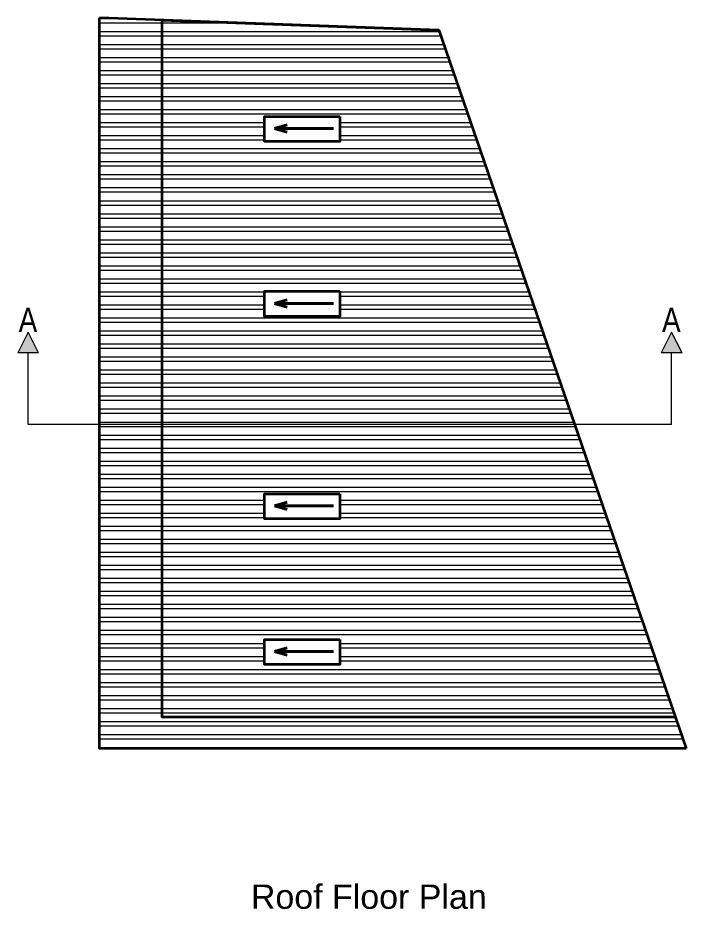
# Model space of a CAD drawing. Header units: inches. Extents: x 352731 to 371558, y -52658 to -39161.
# Drawn here: x 360475 to 360860, y -50446 to -49932 of the extents above; entities that cross this region are included whole.
import ezdxf

# ---------------------------------------------------------------- set-up
doc = ezdxf.new("R2010")
doc.units = ezdxf.units.IN
doc.header["$LTSCALE"] = 2
doc.header["$MEASUREMENT"] = 0
doc.layers.get('0').update_dxf_attribs({"linetype": 'CONTINUOUS'})
for name, color, linetype, lineweight in [('DIM_LINE', 173, 'CONTINUOUS', 20), ('door', 20, 'CONTINUOUS', 35), ('WALL - A', 1, 'CONTINUOUS', 40)]:
    doc.layers.add(name, color=color, linetype=linetype, lineweight=lineweight)
doc.styles.get("Standard").update_dxf_attribs({"font": 'ARIALN.TTF'})
pattern_1 = [(180, (1579.31, 0), (-4e-16, -7.5), []), (180, (1576.81, 2.5), (-4e-16, -7.5), [])]

msp = doc.modelspace()

# ---------------------------------------------------------------- hatches: boundary and pattern name
at = {"linetype": 'ByBlock', "lineweight": 5}
for points in [[(360480.5, -50113.24), (360486.5, -50125.24), (360474.5, -50125.24)], [(360851.24, -50113.24), (360857.24, -50125.24), (360845.24, -50125.24)]]:
    msp.add_hatch(color=7, dxfattribs=at).paths.add_polyline_path(points)
at = {"layer": 'DIM_LINE'}
h = msp.add_hatch(dxfattribs=at)
h.set_pattern_fill('ANSI32', color=256, scale=20, angle=135)
h.set_pattern_definition(pattern_1)
h.paths.add_polyline_path([(360557.62, -49933.46), (360521.62, -49932.17), (360521.62, -50166.41), (360557.62, -50166.41)])
h = msp.add_hatch(dxfattribs=at)
h.set_pattern_fill('ANSI32', color=256, scale=20, angle=135)
h.set_pattern_definition(pattern_1)
h.paths.add_polyline_path([(360717.12, -49939.2), (360557.62, -49933.46), (360557.62, -50166.41), (360795.37, -50166.41)])
h.paths.add_polyline_path([(360660.07, -50089.69), (360660.07, -50104.15), (360616.74, -50104.15), (360616.74, -50089.69)], flags=16)
h.paths.add_polyline_path([(360660.07, -50003.39), (360616.74, -50003.39), (360616.74, -49988.94), (360660.07, -49988.94)], flags=16)
h = msp.add_hatch(dxfattribs=at)
h.set_pattern_fill('ANSI32', color=256, scale=20, angle=135)
h.set_pattern_definition(pattern_1)
h.paths.add_polyline_path([(360859.63, -50352.98), (360853.43, -50334.98), (360557.62, -50334.98), (360557.62, -50166.41), (360521.62, -50166.41), (360521.62, -50352.98)])
h = msp.add_hatch(dxfattribs=at)
h.set_pattern_fill('ANSI32', color=256, scale=20, angle=135)
h.set_pattern_definition(pattern_1)
h.paths.add_polyline_path([(360853.43, -50334.98), (360795.37, -50166.41), (360557.62, -50166.41), (360557.62, -50334.98)])
h.paths.add_polyline_path([(360660.07, -50290.21), (360660.07, -50304.66), (360616.74, -50304.66), (360616.74, -50290.21)], flags=16)
h.paths.add_polyline_path([(360660.07, -50220.76), (360616.74, -50220.76), (360616.74, -50206.31), (360660.07, -50206.31)], flags=16)

# ---------------------------------------------------------------- linework, layer by layer
at = {"color": 7, "linetype": 'ByBlock', "lineweight": 5}
for p, q in [((360480.5, -50113.24), (360474.5, -50125.24)), ((360486.5, -50125.24), (360480.5, -50113.24)), ((360851.24, -50113.24), (360845.24, -50125.24)), ((360857.24, -50125.24), (360851.24, -50113.24)), ((360486.5, -50125.24), (360474.5, -50125.24)), ((360480.5, -50166.41), (360480.5, -50125.24)), ((360857.24, -50125.24), (360845.24, -50125.24)), ((360851.24, -50166.41), (360851.24, -50125.24)), ((360851.24, -50166.41), (360480.5, -50166.41))]:
    msp.add_line(p, q, dxfattribs=at)
at = {"layer": 'DIM_LINE'}
for points in [[(360616.74, -49988.94), (360616.74, -50003.39), (360660.07, -50003.39), (360660.07, -49988.94)], [(360616.74, -50089.69), (360616.74, -50104.15), (360660.07, -50104.15), (360660.07, -50089.69)], [(360616.74, -50206.31), (360616.74, -50220.76), (360660.07, -50220.76), (360660.07, -50206.31)], [(360616.74, -50290.21), (360616.74, -50304.66), (360660.07, -50304.66), (360660.07, -50290.21)]]:
    msp.add_lwpolyline(points, close=True, dxfattribs=at)
at = {"layer": 'door', "ltscale": 0.5}
msp.add_line((360717.12, -49939.2), (360521.62, -49932.17), dxfattribs=at)
for points in [[(360859.63, -50352.98), (360521.62, -50352.98), (360521.62, -49932.17)], [(360853.43, -50334.98), (360557.62, -50334.98), (360557.62, -49933.46), (360717.12, -49939.2), (360859.63, -50352.98)]]:
    msp.add_lwpolyline(points, dxfattribs=at)
for points in [[(360660.07, -49988.94), (360660.07, -50003.39), (360616.74, -50003.39), (360616.74, -49988.94)], [(360660.07, -50089.69), (360660.07, -50104.15), (360616.74, -50104.15), (360616.74, -50089.69)], [(360660.07, -50206.31), (360660.07, -50220.76), (360616.74, -50220.76), (360616.74, -50206.31)], [(360660.07, -50290.21), (360660.07, -50304.66), (360616.74, -50304.66), (360616.74, -50290.21)]]:
    msp.add_lwpolyline(points, close=True, dxfattribs=at)
at = {"layer": 'WALL - A'}
for p, q in [((360622.33, -49995.97), (360629.63, -49993.84)), ((360656.31, -49995.97), (360622.33, -49995.97)), ((360622.33, -49995.97), (360629.63, -49998.1)), ((360622.33, -50096.73), (360629.63, -50094.6)), ((360656.31, -50096.73), (360622.33, -50096.73)), ((360622.33, -50096.73), (360629.63, -50098.85)), ((360622.33, -50213.35), (360629.63, -50211.22)), ((360656.31, -50213.35), (360622.33, -50213.35)), ((360622.33, -50213.35), (360629.63, -50215.47)), ((360622.33, -50297.24), (360629.63, -50295.12)), ((360656.31, -50297.24), (360622.33, -50297.24)), ((360622.33, -50297.24), (360629.63, -50299.37))]:
    msp.add_line(p, q, dxfattribs=at)

# ---------------------------------------------------------------- texts
at = {"color": 7, "linetype": 'ByBlock', "lineweight": 5, "char_height": 14}
for s, insert, width, attachment_point in [('A', (360485.69, -50099.13), 26.5803, 3), ('A', (360856.42, -50099.13), 26.5803, 3), ('{\\fArial CE|b0|i0|c0|p34;Roof\\fArial CE|b0|i0|c238|p34; Floor Plan}', (360676.76, -50438.53), 235.547, 5)]:
    msp.add_mtext(s, dxfattribs=dict(at, insert=insert, width=width, attachment_point=attachment_point))

doc.saveas('drawing.dxf')
